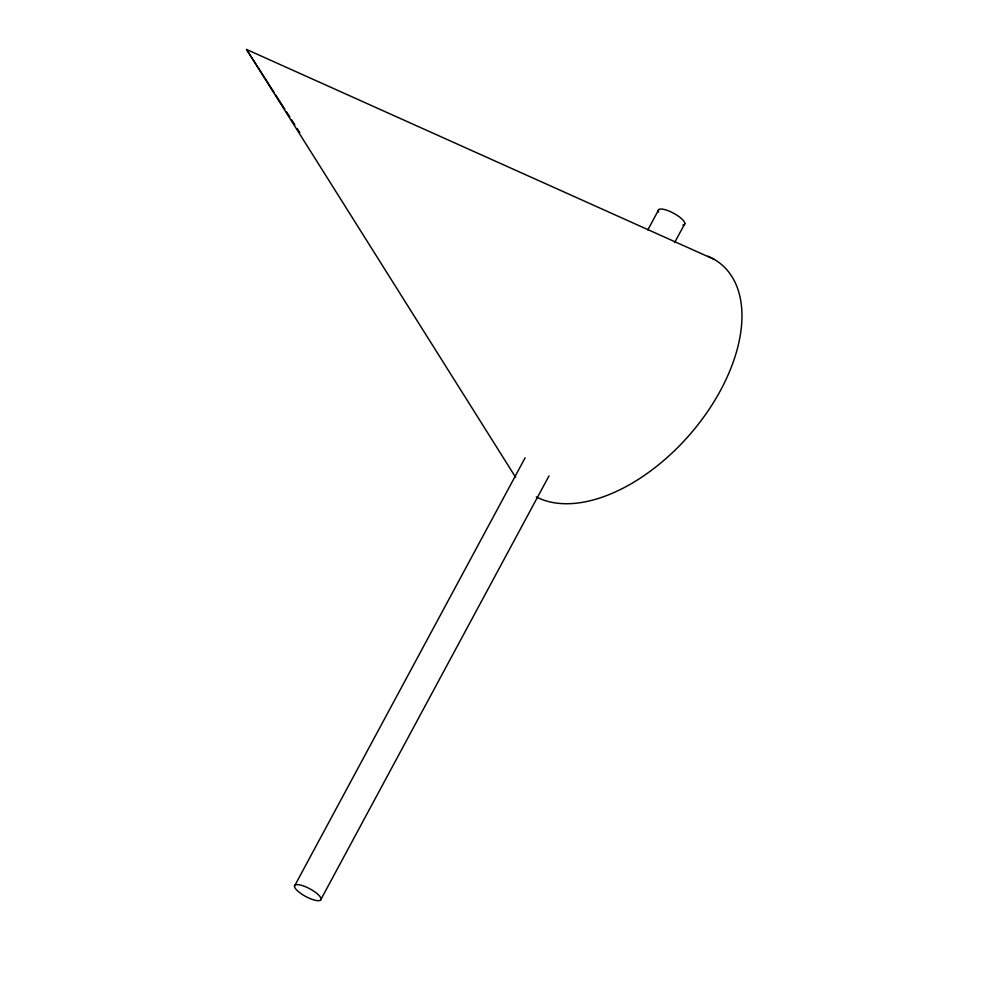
<?xml version="1.0" encoding="UTF-8"?>
<svg xmlns="http://www.w3.org/2000/svg" width="988" height="988" viewBox="0 0 988 988"><rect width="100%" height="100%" fill="white"/><g stroke="black" fill="none" stroke-linecap="round" stroke-linejoin="round"><path stroke-width="1.48" d="M294.486 886.125L525.122 457.802M647.832 229.908L658.786 209.555M320.532 900.179A14.931 4.36 28.3 0 0 304.687 886.409A14.931 4.36 28.3 0 0 298.129 891.386A14.931 4.36 28.3 0 0 320.532 900.179L548.982 475.92M674.619 242.591L684.845 223.597M515.625 477.303L246.518 49.449L714.398 259.474M246.518 49.449L273.997 92.316M275.664 94.91L284.828 109.199M286.483 111.792L289.83 116.992M291.485 119.585L294.819 124.784M297.314 128.675L299.821 132.59M707.927 256.213A149.163 87.03 -49 0 1 704.839 415.503A149.163 87.03 -49 0 1 536.299 496.915M658.601 212A14.931 4.36 28.3 0 1 673.631 213.247A14.931 4.36 28.3 0 1 682.881 225.091"/></g></svg>
